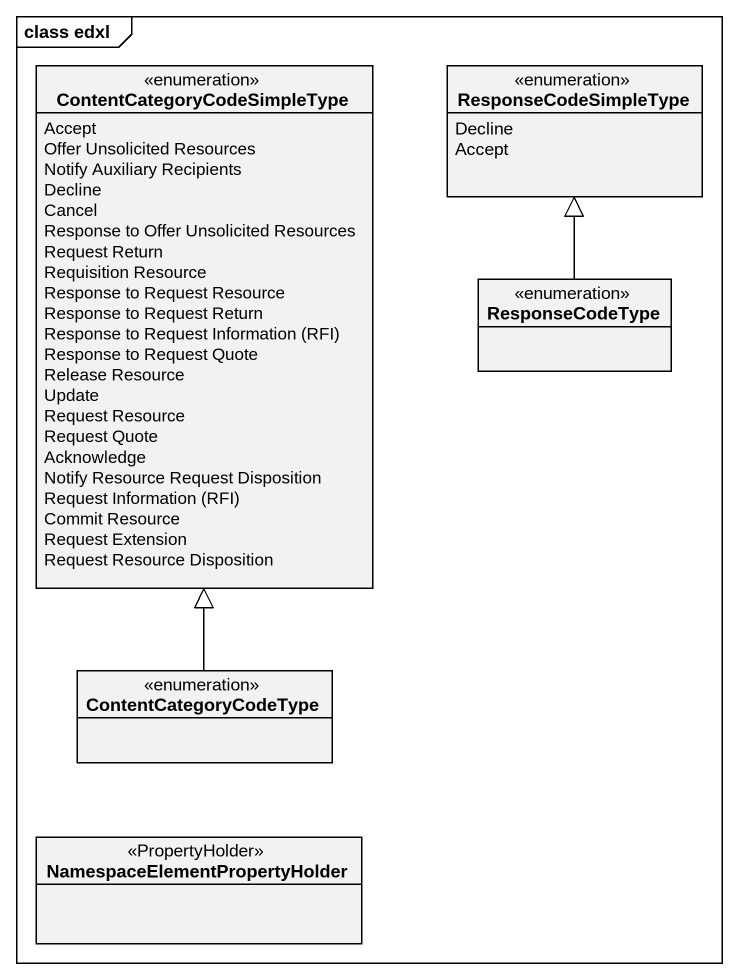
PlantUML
@startuml
mainframe class edxl
hide circle
hide empty members
enum "ContentCategoryCodeSimpleType" as ContentCategoryCodeSimpleTyp {
  Accept
  Offer Unsolicited Resources
  Notify Auxiliary Recipients
  Decline
  Cancel
  Response to Offer Unsolicited Resources
  Request Return
  Requisition Resource
  Response to Request Resource
  Response to Request Return
  {field} Response to Request Information (RFI)
  Response to Request Quote
  Release Resource
  Update
  Request Resource
  Request Quote
  Acknowledge
  Notify Resource Request Disposition
  {field} Request Information (RFI)
  Commit Resource
  Request Extension
  Request Resource Disposition
}
enum ResponseCodeSimpleType {
  Decline
  Accept
}
enum ResponseCodeType
enum ContentCategoryCodeType
class "NamespaceElementPropertyHolder" as NamespaceElementPropertyHold <<PropertyHolder>>
ResponseCodeType -up-|> ResponseCodeSimpleType
ContentCategoryCodeType -up-|> ContentCategoryCodeSimpleTyp
@enduml
